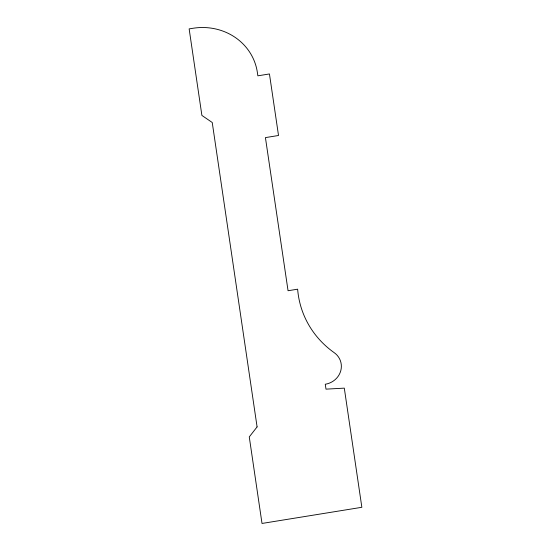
<?xml version="1.0" encoding="UTF-8"?>
<svg xmlns="http://www.w3.org/2000/svg" width="551" height="551" viewBox="0 0 551 551"><rect width="100%" height="100%" fill="white"/><g stroke="black" fill="none" stroke-linecap="round" stroke-linejoin="round"><path stroke-width="0.83" d="M257.09 426.901L249.266 436.915L262.014 523.45L361.855 507.292L344.299 388.138L325.992 389.144L325.269 384.254A18.706 17.529 -15.1 0 0 340.773 370.747A18.706 17.529 -15.1 0 0 333.906 352.461A96.156 90.123 -15.1 0 1 297.636 289.185L288.056 290.735L265.424 137.605L278.517 135.491L269.446 73.951L257.861 75.824L257.365 72.429A57.442 53.84 -15.1 0 0 192.843 28.294L189.145 28.893L201.893 115.428L212.238 122.501L257.09 426.901"/></g></svg>
